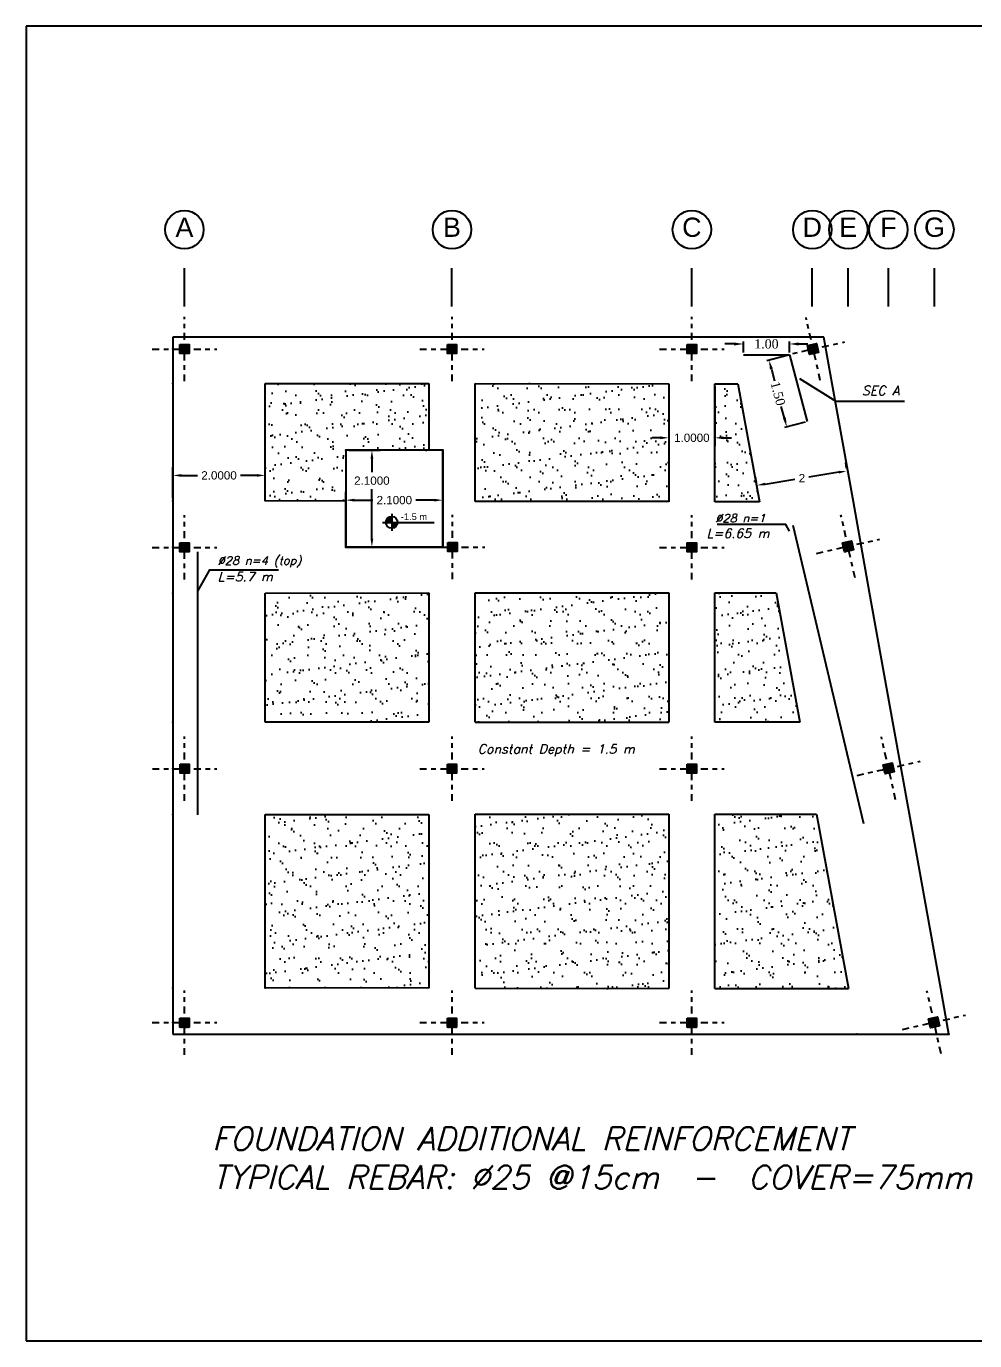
# Model space of a CAD drawing. Header units: metres. Extents: x 158 to 495, y 93 to 262.
# Drawn here: x 389.48 to 410.04, y 145.5 to 174 of the extents above; entities that cross this region are included whole.
import ezdxf
from ezdxf.enums import TextEntityAlignment as Align

# ---------------------------------------------------------------- set-up
doc = ezdxf.new("R2010")
doc.units = ezdxf.units.M
doc.header["$MEASUREMENT"] = 0
doc.linetypes.add('ACAD_ISO02W100', pattern=[15, 12, -3])
doc.linetypes.add('DASHDOT', pattern=[1, 0.5, -0.25, 0, -0.25])
doc.layers.add('A2', color=1, linetype='Continuous')
doc.styles.add('ARIA', font='arial.ttf')
doc.styles.add('SAZE_STYLE', font='romansp.shx', dxfattribs={"oblique": 15})
doc.styles.get("Standard").update_dxf_attribs({"font": 'arial.ttf'})
doc.styles.add('T', font='times.ttf')
doc.dimstyles.get("Standard").update_dxf_attribs({"dimtxt": 0.18, "dimasz": 0.18, "dimexe": 0.18, "dimexo": 0.0625, "dimgap": 0.09, "dimtad": 0, "dimtih": 1, "dimtoh": 1, "dimdec": 4, "dimzin": 0, "dimdsep": 46, "dimtxsty": 'Standard', "dimcen": 0.09, "dimadec": 0, "dimazin": 0, "dimtfac": 1, "dimtdec": 4, "dimtofl": 0, "dimtmove": 0, "dimatfit": 3, "dimfxl": 1, "dimtolj": 1, "dimtzin": 0, "dimarcsym": 0})
doc.dimstyles.new('STANDARD$0', dxfattribs={"dimtxt": 0.2, "dimasz": 0.2, "dimexe": 0.05, "dimexo": 0.05, "dimgap": 0.05, "dimtad": 0, "dimzin": 0, "dimdsep": 46, "dimtxsty": 'T', "dimcen": 0.05, "dimdle": 0.05, "dimclrd": 256, "dimclre": 256, "dimclrt": 256, "dimadec": 0, "dimazin": 0, "dimtfac": 1, "dimtix": 1, "dimtofl": 0, "dimtmove": 1, "dimatfit": 0, "dimfxl": 0.05, "dimtolj": 1, "dimtzin": 0, "dimlwd": -1, "dimlwe": -1, "dimarcsym": 0})

# ---------------------------------------------------------------- blocks, each defined once
blk = doc.blocks.new('*D253')
at = {"color": 0, "lineweight": -2, "transparency": 16777216}
for p, q in [((392.655, 163.772), (392.655, 164.443)), ((392.835, 164.263), (393.19, 164.263)), ((394.475, 164.263), (394.12, 164.263)), ((394.655, 163.77), (394.655, 164.443))]:
    blk.add_line(p, q, dxfattribs=at)
at = {"color": 0, "transparency": 16777216}
for points in [[(392.835, 164.293), (392.835, 164.233), (392.655, 164.263)], [(394.475, 164.293), (394.475, 164.233), (394.655, 164.263)]]:
    blk.add_solid(points, dxfattribs=at)
at = {"layer": 'Defpoints', "color": 0, "transparency": 16777216}
for p in [(392.655, 164.263), (392.655, 163.71), (394.655, 163.707)]:
    blk.add_point(p, dxfattribs=at)
at = {"color": 0, "transparency": 16777216, "insert": (393.655, 164.263), "char_height": 0.18, "attachment_point": 5}
blk.add_mtext('\\A1;2.0000', dxfattribs=at)
blk = doc.blocks.new('*D254')
at = {"color": 0, "lineweight": -2, "transparency": 16777216}
for p, q in [((396.405, 163.591), (396.405, 163.907)), ((398.505, 163.764), (398.505, 163.907)), ((396.585, 163.727), (396.99, 163.727)), ((398.325, 163.727), (397.92, 163.727))]:
    blk.add_line(p, q, dxfattribs=at)
at = {"color": 0, "transparency": 16777216}
for points in [[(396.585, 163.757), (396.585, 163.697), (396.405, 163.727)], [(398.325, 163.757), (398.325, 163.697), (398.505, 163.727)]]:
    blk.add_solid(points, dxfattribs=at)
at = {"layer": 'Defpoints', "color": 0, "transparency": 16777216}
for p in [(396.405, 163.727), (398.505, 163.702), (396.405, 163.528)]:
    blk.add_point(p, dxfattribs=at)
at = {"color": 0, "transparency": 16777216, "insert": (397.455, 163.727), "char_height": 0.18, "attachment_point": 5}
blk.add_mtext('\\A1;2.1000', dxfattribs=at)
blk = doc.blocks.new('*D255')
at = {"color": 0, "lineweight": -2, "transparency": 16777216}
for p, q in [((396.468, 164.81), (397.149, 164.81)), ((396.969, 164.63), (396.969, 164.331)), ((396.969, 162.89), (396.969, 163.967)), ((396.468, 162.71), (397.149, 162.71))]:
    blk.add_line(p, q, dxfattribs=at)
at = {"color": 0, "transparency": 16777216}
for points in [[(396.939, 164.63), (396.999, 164.63), (396.969, 164.81)], [(396.939, 162.89), (396.999, 162.89), (396.969, 162.71)]]:
    blk.add_solid(points, dxfattribs=at)
at = {"layer": 'Defpoints', "color": 0, "transparency": 16777216}
for p in [(396.405, 164.81), (396.969, 164.81), (396.405, 162.71)]:
    blk.add_point(p, dxfattribs=at)
at = {"color": 0, "transparency": 16777216, "insert": (396.969, 164.149), "char_height": 0.18, "attachment_point": 5}
blk.add_mtext('\\A1;2.1000', dxfattribs=at)
blk = doc.blocks.new('*D256')
at = {"color": 0, "lineweight": -2, "transparency": 16777216}
for p, q in [((403.405, 166.191), (403.405, 164.899)), ((404.405, 166.191), (404.405, 164.899)), ((403.225, 165.079), (403.045, 165.079)), ((404.585, 165.079), (404.765, 165.079))]:
    blk.add_line(p, q, dxfattribs=at)
at = {"color": 0, "transparency": 16777216}
for points in [[(403.225, 165.109), (403.225, 165.049), (403.405, 165.079)], [(404.585, 165.109), (404.585, 165.049), (404.405, 165.079)]]:
    blk.add_solid(points, dxfattribs=at)
at = {"layer": 'Defpoints', "color": 0, "transparency": 16777216}
for p in [(403.405, 166.253), (404.405, 166.253), (404.405, 165.079)]:
    blk.add_point(p, dxfattribs=at)
at = {"color": 0, "transparency": 16777216, "insert": (403.905, 165.079), "char_height": 0.18, "attachment_point": 5}
blk.add_mtext('\\A1;1.0000', dxfattribs=at)
blk = doc.blocks.new('*D257')
at = {"color": 0, "lineweight": -2, "transparency": 16777216}
for p, q in [((407.259, 164.423), (407.241, 164.539)), ((405.303, 164.109), (405.284, 164.225)), ((407.092, 164.333), (406.441, 164.229)), ((405.491, 164.076), (406.141, 164.181))]:
    blk.add_line(p, q, dxfattribs=at)
at = {"color": 0, "transparency": 16777216}
for points in [[(407.087, 164.363), (407.096, 164.304), (407.269, 164.362)], [(405.486, 164.106), (405.495, 164.046), (405.313, 164.047)]]:
    blk.add_solid(points, dxfattribs=at)
at = {"layer": 'Defpoints', "color": 0, "transparency": 16777216}
for p in [(407.269, 164.362), (407.269, 164.362), (405.313, 164.047)]:
    blk.add_point(p, dxfattribs=at)
at = {"color": 0, "transparency": 16777216, "insert": (406.291, 164.205), "char_height": 0.18, "attachment_point": 5}
blk.add_mtext('\\A1;2', dxfattribs=at)
blk = doc.blocks.new('AX')
at = {"linetype": 'Continuous'}
h = blk.add_hatch(dxfattribs=at)
h.set_pattern_fill('DOTS', color=256, scale=0.35, style=0)
h.paths.add_polyline_path([(-0.1, 0.1), (-0.1, 0), (0, 0), (0, 0.1)])
h.paths.add_polyline_path([(0, 0.1), (0, 0), (0.1, 0), (0.1, 0.1)])
h.paths.add_polyline_path([(0, 0), (0, -0.1), (0.1, -0.1), (0.1, 0)])
h.paths.add_polyline_path([(-0.1, 0), (-0.1, -0.1), (0, -0.1), (0, 0)])
h = blk.add_hatch(color=256)
h.paths.add_polyline_path([(0.1, 0), (0, 0), (0, -0.1), (0.1, -0.1)])
h.paths.add_polyline_path([(0.1, 0.1), (0, 0.1), (0, 0), (0.1, 0)])
h.paths.add_polyline_path([(0, 0.1), (-0.1, 0.1), (-0.1, 0), (0, 0)])
h.paths.add_polyline_path([(0, 0), (-0.1, 0), (-0.1, -0.1), (0, -0.1)])
at = {"color": 0, "linetype": 'DASHDOT', "ltscale": 0.3}
for p, q in [((0, -0.7), (0, 0.7)), ((-0.7, 0), (0.7, 0))]:
    blk.add_line(p, q, dxfattribs=at)
at = {"color": 0, "linetype": 'Continuous'}
blk.add_lwpolyline([(-0.1, 0.1), (0.1, 0.1), (0.1, -0.1), (-0.1, -0.1), (-0.1, 0.1)], dxfattribs=at)
blk = doc.blocks.new('AAAA')
at = {"linetype": 'Continuous'}
h = blk.add_hatch(color=256, dxfattribs=at)
h.paths.add_polyline_path([(0.577, 0.465), (0.577, 0.531), (0.51, 0.531), (0.51, 0.465)])
h.paths.add_polyline_path([(0.643, 0.465), (0.643, 0.531), (0.577, 0.531), (0.577, 0.465)])
h.paths.add_polyline_path([(0.577, 0.465), (0.577, 0.398), (0.643, 0.398), (0.643, 0.465)])
h.paths.add_polyline_path([(0.577, 0.465), (0.51, 0.465), (0.51, 0.398), (0.577, 0.398)])
at = {"linetype": 'ACAD_ISO02W100', "xscale": 0.6666, "yscale": 0.6666, "zscale": 0.6666}
blk.add_blockref('AX', (0.577, 0.465), dxfattribs=at)
blk = doc.blocks.new('A$C399604CD')
at = {"layer": 'A2', "linetype": 'ByBlock'}
h = blk.add_hatch(color=256, dxfattribs=at)
h.paths.add_polyline_path([(0.275, 0.152), (0.169, 0.152), (0.169, 0.046, 0.414214)])
h.paths.add_polyline_path([(0.169, 0.257, 0.414214), (0.064, 0.152), (0.169, 0.152)])
for p, q in [((0.169, 0.304), (0.169, 0)), ((0, 0.152), (0.937, 0.152))]:
    blk.add_line(p, q, dxfattribs=at)
blk.add_circle((0.169, 0.152), 0.106, dxfattribs=at)
blk = doc.blocks.new('*D267')
at = {"transparency": 16777216}
for p, q in [((404.822, 167.114), (404.622, 167.114)), ((405.022, 166.93), (405.022, 167.164)), ((406.022, 166.93), (406.022, 167.164)), ((406.222, 167.114), (406.422, 167.114))]:
    blk.add_line(p, q, dxfattribs=at)
for points in [[(404.822, 167.147), (404.822, 167.08), (405.022, 167.114)], [(406.222, 167.147), (406.222, 167.08), (406.022, 167.114)]]:
    blk.add_solid(points, dxfattribs=at)
at = {"layer": 'Defpoints', "color": 0, "transparency": 16777216}
for p in [(406.022, 167.114), (405.022, 166.88), (406.022, 166.88)]:
    blk.add_point(p, dxfattribs=at)
at = {"transparency": 16777216, "insert": (405.522, 167.114), "char_height": 0.2, "attachment_point": 5, "style": 'T'}
blk.add_mtext('\\A1;1.00', dxfattribs=at)
blk = doc.blocks.new('*D268')
at = {"transparency": 16777216}
for p, q in [((405.973, 166.867), (405.53, 166.75)), ((405.63, 166.569), (405.697, 166.314)), ((405.912, 165.506), (405.844, 165.761)), ((406.358, 165.418), (405.915, 165.3))]:
    blk.add_line(p, q, dxfattribs=at)
for points in [[(405.662, 166.578), (405.597, 166.561), (405.578, 166.763)], [(405.944, 165.515), (405.88, 165.497), (405.963, 165.313)]]:
    blk.add_solid(points, dxfattribs=at)
at = {"layer": 'Defpoints', "color": 0, "transparency": 16777216}
for p in [(406.022, 166.88), (406.407, 165.43), (405.963, 165.313)]:
    blk.add_point(p, dxfattribs=at)
at = {"transparency": 16777216, "insert": (405.771, 166.038), "char_height": 0.2, "attachment_point": 5, "rotation": 284.8673, "style": 'T'}
blk.add_mtext('\\A1;1.50', dxfattribs=at)

msp = doc.modelspace()

# ---------------------------------------------------------------- hatches: boundary and pattern name
h = msp.add_hatch()
h.set_pattern_fill('AR-SAND', color=256, scale=0.25, style=0)
h.set_pattern_definition([(37.5, (-8.41365, 4.594), (-0.01574834, 0.48170594), [0, -0.38, 0, -0.425, 0, -0.40625]), (7.5, (-8.41365, 4.594), (0.4424442, 0.7055365), [0, -0.205, 0, -0.3425, 0, -0.13125]), (327.5, (-8.72115, 4.594), (0.77853547, 0.00141476), [0, -0.125, 0, -0.45, 0, -0.5875]), (317.5, (-8.72115, 4.594), (0.7515317, 0.2194189), [0, -0.0625, 0, -0.295, 0, -0.3375])])
h.paths.add_polyline_path([(398.20501, 166.25634), (394.65501, 166.25854), (394.65501, 163.70978), (396.40501, 163.70466), (396.40501, 164.80978), (398.20501, 164.80978)])
h.paths.add_polyline_path([(403.40501, 166.25311), (399.20501, 166.25572), (399.20501, 163.70084), (403.40501, 163.69511)])
h.paths.add_polyline_path([(404.90338, 166.25219), (404.40501, 166.25249), (404.40501, 163.69374), (405.37089, 163.69243)])
h.paths.add_polyline_path([(405.73137, 161.71866), (404.40501, 161.71866), (404.40501, 158.9125), (406.24388, 158.9125)])
h.paths.add_polyline_path([(403.40501, 161.71866), (399.20501, 161.71519), (399.20501, 158.91109), (403.40501, 158.91213)])
h.paths.add_polyline_path([(398.20501, 161.71436), (394.65501, 161.71143), (394.65501, 158.91018), (398.20501, 158.91291)])
h.paths.add_polyline_path([(398.20501, 156.91363), (394.65501, 156.91117), (394.65501, 153.14978), (398.20501, 153.14435)])
h.paths.add_polyline_path([(403.40501, 156.91724), (399.20501, 156.91433), (399.20501, 153.14337), (403.40501, 153.13829)])
h.paths.add_polyline_path([(406.60789, 156.91947), (404.40501, 156.91724), (404.40501, 153.13829), (407.29899, 153.13546)])

# ---------------------------------------------------------------- linework, layer by layer
for p, q in [((429.79025, 174.00324), (389.47686, 174.00324)), ((389.47686, 174.00324), (389.47686, 145.49882)), ((392.90501, 167.92644), (392.90501, 168.75978)), ((392.90501, 167.92644), (392.90501, 168.75978)), ((392.90501, 167.92644), (392.90501, 168.75978)), ((398.70501, 167.92644), (398.70501, 168.75978)), ((398.70501, 167.92644), (398.70501, 168.75978)), ((398.70501, 167.92644), (398.70501, 168.75978)), ((403.90501, 167.92644), (403.90501, 168.75978)), ((403.90501, 167.92644), (403.90501, 168.75978)), ((403.90501, 167.92644), (403.90501, 168.75978)), ((406.51501, 167.92644), (406.51501, 168.75978)), ((406.51501, 167.92644), (406.51501, 168.75978)), ((406.51501, 167.92644), (406.51501, 168.75978)), ((407.29501, 167.92644), (407.29501, 168.75978)), ((407.29501, 167.92644), (407.29501, 168.75978)), ((407.29501, 167.92644), (407.29501, 168.75978)), ((408.16501, 167.92644), (408.16501, 168.75978)), ((408.16501, 167.92644), (408.16501, 168.75978)), ((408.16501, 167.92644), (408.16501, 168.75978)), ((409.16501, 167.92644), (409.16501, 168.75978)), ((409.16501, 167.92644), (409.16501, 168.75978)), ((409.16501, 167.92644), (409.16501, 168.75978)), ((392.65501, 167.25978), (392.65501, 166.25978)), ((406.76501, 167.25978), (392.65501, 167.25978)), ((406.94622, 166.25092), (406.76501, 167.25978)), ((405.02167, 166.8802), (406.02167, 166.8802)), ((406.02167, 166.8802), (406.40654, 165.43041)), ((392.65501, 166.25978), (392.65501, 163.70978)), ((394.65501, 166.25854), (398.20501, 166.25634)), ((394.65501, 166.25854), (394.65501, 166.25854)), ((394.65501, 163.70705), (394.65501, 166.25854)), ((398.20501, 166.25634), (398.20501, 164.80978)), ((399.20501, 163.70084), (399.20501, 166.25572)), ((399.20501, 166.25572), (403.40501, 166.25311)), ((403.40501, 166.25312), (403.40501, 163.69375)), ((404.40501, 163.69375), (404.40501, 166.25312)), ((404.40501, 166.25249), (404.90338, 166.25219)), ((404.90338, 166.25219), (405.37089, 163.69243)), ((407.40626, 163.68965), (406.94622, 166.25092)), ((396.40501, 164.80978), (396.40501, 162.70978)), ((398.50501, 164.80978), (396.40501, 164.80978)), ((398.50501, 162.70978), (398.50501, 164.80978)), ((398.50501, 164.80978), (398.50501, 163.7018)), ((392.65501, 163.70978), (392.65501, 161.70978)), ((396.40501, 163.70466), (394.65501, 163.70978)), ((396.40501, 162.70978), (396.40501, 163.70466)), ((398.50501, 163.7018), (398.50501, 162.70978)), ((403.40501, 163.69511), (399.20501, 163.70084)), ((404.40133, 163.69375), (404.40501, 163.69375)), ((405.37089, 163.69243), (404.40133, 163.69375)), ((407.75964, 161.72226), (407.40626, 163.68965)), ((406.09726, 163.18453), (407.62761, 156.71638)), ((393.1961, 156.90015), (393.1961, 162.60341)), ((398.50501, 162.70978), (396.40501, 162.70978)), ((396.40501, 162.70978), (398.50501, 162.70978)), ((392.65501, 161.70978), (392.65501, 158.90978)), ((394.65501, 161.71143), (398.20501, 161.71436)), ((394.65501, 158.91018), (394.65501, 161.71143)), ((398.20501, 161.71437), (398.20501, 158.91089)), ((399.20501, 161.71519), (403.40554, 161.71866)), ((399.20501, 158.91109), (399.20501, 161.71519)), ((403.40554, 161.71866), (403.40501, 161.71866)), ((403.40501, 161.71866), (403.40501, 158.91213)), ((404.40501, 158.91213), (404.40501, 161.71866)), ((404.40501, 161.71866), (405.73137, 161.71866)), ((405.73102, 161.72059), (406.24388, 158.9125)), ((408.26424, 158.91291), (407.75964, 161.72226)), ((392.65501, 158.90978), (392.65501, 156.90978)), ((398.20501, 158.91291), (394.65501, 158.91018)), ((399.20501, 158.91109), (403.40501, 158.91213)), ((406.24388, 158.9125), (404.40501, 158.9125)), ((408.62205, 156.92087), (408.26424, 158.91291)), ((392.65501, 156.90978), (392.65501, 153.14978)), ((394.65501, 156.91117), (398.20501, 156.91363)), ((394.65501, 153.14978), (394.65501, 156.91117)), ((398.20501, 156.91363), (398.20501, 153.14435)), ((399.20501, 156.91433), (403.40529, 156.91724)), ((399.20501, 153.14337), (399.20501, 156.91433)), ((403.40529, 156.91724), (403.40501, 156.91724)), ((403.40501, 156.91724), (403.40501, 153.13829)), ((404.40501, 156.91724), (406.60789, 156.91947)), ((404.40501, 153.13829), (404.40501, 156.91724)), ((406.60789, 156.91947), (407.29899, 153.13546)), ((409.30232, 153.1335), (408.62205, 156.92087)), ((392.65501, 153.14978), (392.65501, 152.14978)), ((398.20501, 153.14435), (394.65501, 153.14978)), ((399.20501, 153.14337), (403.40501, 153.13829)), ((404.40498, 153.13829), (404.40501, 153.13829)), ((404.40501, 153.13829), (407.29899, 153.13546)), ((409.47901, 152.14978), (409.30232, 153.1335)), ((392.65501, 152.14978), (409.47901, 152.14978)), ((389.47686, 145.49882), (429.79025, 145.49882))]:
    msp.add_line(p, q)
for points in [[(406.2421, 166.36434), (407.02768, 165.87327), (408.51616, 165.87327)], [(406.02137, 163.05135), (405.94, 163.19665), (404.45152, 163.19665)], [(393.1961, 161.75297), (393.4564, 162.2178), (394.94488, 162.2178)]]:
    msp.add_lwpolyline(points)
for centre in [(392.90501, 169.59311), (392.90501, 169.59311), (392.90501, 169.59311), (398.70501, 169.59311), (398.70501, 169.59311), (398.70501, 169.59311), (403.90501, 169.59311), (403.90501, 169.59311), (403.90501, 169.59311), (406.51501, 169.59311), (406.51501, 169.59311), (406.51501, 169.59311), (407.29501, 169.59311), (407.29501, 169.59311), (407.29501, 169.59311), (408.16501, 169.59311), (408.16501, 169.59311), (408.16501, 169.59311), (409.16501, 169.59311), (409.16501, 169.59311), (409.16501, 169.59311)]:
    msp.add_circle(centre, 0.41667)
for p in [(392.65501, 167.00978), (392.90501, 167.00978), (398.70501, 167.00978), (403.90501, 167.00978), (406.51501, 167.00978), (392.65501, 166.25978), (396.40501, 164.80978), (398.50501, 164.80978), (392.65501, 163.70978), (392.65501, 162.70978), (392.90501, 162.70978), (396.40501, 162.70978), (398.50501, 162.70978), (398.70501, 162.70978), (403.90501, 162.70978), (407.29501, 162.70978), (392.65501, 161.70978), (392.65501, 158.90978), (392.65501, 157.90978), (392.90501, 157.90978), (398.70501, 157.90978), (403.90501, 157.90978), (408.16501, 157.90978), (392.65501, 156.90978), (392.65501, 153.14978), (394.65501, 153.14978), (392.65501, 152.39978), (392.90501, 152.39978), (398.70501, 152.39978), (403.90501, 152.39978), (409.16501, 152.39978), (407.47901, 152.14978), (409.47901, 152.14978)]:
    msp.add_point(p)

# ---------------------------------------------------------------- block references
at = {"linetype": 'Continuous', "xscale": 1.5, "yscale": 1.5, "zscale": 1.5}
for p in [(392.04181, 166.3063), (397.84037, 166.3063), (403.03784, 166.3063), (392.04164, 162.00632), (397.8489, 162.013), (403.03784, 162.00632), (392.04385, 157.20626), (397.84037, 157.20626), (403.03784, 157.20626), (392.04126, 151.69888), (397.84037, 151.69888), (403.03784, 151.69888)]:
    msp.add_blockref('AAAA', p, dxfattribs=at)
at = {"linetype": 'Continuous', "xscale": 1.5, "yscale": 1.5, "zscale": 1.5, "rotation": 12.72471845887973}
for p in [(405.84398, 166.13492), (406.5984, 161.85518), (407.47817, 157.03881), (408.46472, 151.53444)]:
    msp.add_blockref('AAAA', p, dxfattribs=at)
at = {"linetype": 'ByBlock', "xscale": 1.198080000001937, "yscale": 1.198080000001937, "zscale": 1.198080000001937}
msp.add_blockref('A$C399604CD', (397.19758, 163.06346), dxfattribs=at)

# ---------------------------------------------------------------- texts
for s, p in [('A', (392.90501, 169.43686)), ('A', (392.90501, 169.43686)), ('A', (392.90501, 169.43686)), ('B', (398.70501, 169.43686)), ('B', (398.70501, 169.43686)), ('B', (398.70501, 169.43686)), ('C', (403.90501, 169.43686)), ('C', (403.90501, 169.43686)), ('C', (403.90501, 169.43686)), ('D', (406.51501, 169.43686)), ('D', (406.51501, 169.43686)), ('D', (406.51501, 169.43686)), ('E', (407.29501, 169.43686)), ('E', (407.29501, 169.43686)), ('E', (407.29501, 169.43686)), ('F', (408.16501, 169.43686)), ('F', (408.16501, 169.43686)), ('F', (408.16501, 169.43686)), ('G', (409.16501, 169.43686)), ('G', (409.16501, 169.43686)), ('G', (409.16501, 169.43686))]:
    msp.add_text(s, height=0.41667).set_placement(p, align=Align.CENTER)
at = {"linetype": 'ByBlock', "lineweight": 25, "style": 'ARIA'}
msp.add_text('-1.5 m', height=0.144, dxfattribs=at).set_placement((397.59553, 163.29538))
at = {"style": 'SAZE_STYLE'}
for s, insert, char_height, attachment_point in [('SEC A', (407.59194, 166.20439), 0.2, 1), ('\\A1;%%C28 n=1', (404.41457, 163.24665), 0.18, 7), ('L=6.65 m', (404.22143, 163.10804), 0.2, 1), ('\\A1;%%C28 n=4 (top)', (393.6264, 162.2678), 0.18, 7), ('L=5.7 m', (393.6264, 162.1678), 0.2, 1), ('Constant Depth = 1.5 m', (399.26296, 158.43177), 0.2, 1), ('\\A1;FOUNDATION ADDITIONAL REINFORCEMENT\\PTYPICAL REBAR: %%C25 @15cm  -  COVER=75mm', (393.50673, 148.79512), 0.5, 7)]:
    msp.add_mtext(s, dxfattribs=dict(at, insert=insert, char_height=char_height, attachment_point=attachment_point))

# ---------------------------------------------------------------- dimensions: what is measured, and where the dimension line sits
for base, p1, p2, dimstyle, picture, middle in [((406.02167, 167.11368), (405.02167, 166.8802), (406.02167, 166.8802), 'STANDARD$0', '*D267', (405.52167, 167.11368)), ((392.65501, 164.26328), (394.65501, 163.70705), (392.65501, 163.70978), 'Standard', '*D253', (393.65501, 164.26328)), ((396.40501, 163.72662), (398.50501, 163.7018), (396.40501, 163.52822), 'Standard', '*D254', (397.45501, 163.72662))]:
    dim = msp.add_linear_dim(base=base, p1=p1, p2=p2, dimstyle=dimstyle)
    dim.commit()
    dim.dimension.update_dxf_attribs({"geometry": picture, "text_midpoint": middle})
for p1, p2, distance, dimstyle, picture, middle in [((406.02167, 166.8802), (406.40654, 165.43041), -0.45866, 'STANDARD$0', '*D268', (405.7708, 166.03762)), ((403.40501, 166.25311), (404.40501, 166.25312), -1.17441, 'Standard', '*D256', (403.90501, 165.07871))]:
    dim = msp.add_aligned_dim(p1=p1, p2=p2, distance=distance, dimstyle=dimstyle)
    dim.commit()
    dim.dimension.update_dxf_attribs({"geometry": picture, "text_midpoint": middle})
dim = msp.add_linear_dim(base=(396.96914, 164.80978), p1=(396.40501, 162.70978), p2=(396.40501, 164.80978), angle=90, dimstyle='Standard')
dim.commit()
dim.dimension.update_dxf_attribs({"geometry": '*D255', "text_midpoint": (396.96914, 164.14884), "dimtype": 160})
dim = msp.add_aligned_dim(p1=(405.31282, 164.04742), p2=(407.26924, 164.36177), distance=0, text='2', dimstyle='Standard')
dim.commit()
dim.dimension.update_dxf_attribs({"geometry": '*D257', "text_midpoint": (406.29103, 164.2046)})

doc.saveas('drawing.dxf')
